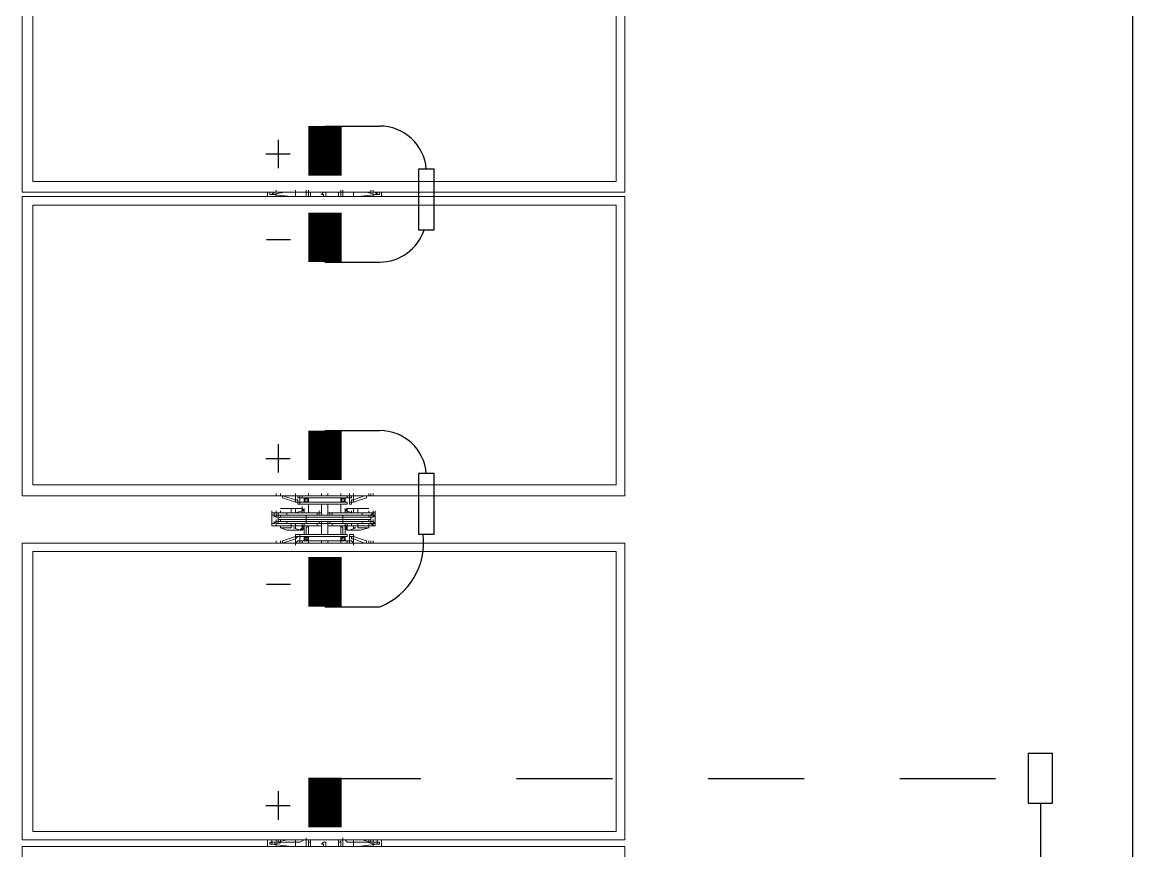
# Model space of a CAD drawing. Header units: feet. Extents: x -5.1 to 70.3, y -33 to 8.
# Drawn here: x 24.056 to 25.215, y -8.623 to -7.758 of the extents above; entities that cross this region are included whole.
import ezdxf
from ezdxf.lldxf.tags import DXFTag

# ---------------------------------------------------------------- set-up
doc = ezdxf.new("R2010")
doc.units = ezdxf.units.FT
doc.header["$MEASUREMENT"] = 0
doc.linetypes.add('HIDDEN', pattern=[0.375, 0.25, -0.125])
for name, color, linetype in [('E-DC HARNESS-NEG', 170, 'DC HARNESS CABLE'), ('E-DC HARNESS-POS', 10, 'DC HARNESS CABLE'), ('E-HARN-COMP', 8, 'Continuous'), ('E-TRNK-CABL-NEG', 170, 'HIDDEN'), ('E-TRUNK-CABLE-POS', 10, 'HIDDEN'), ('PDF5_Geometry', 7, 'Continuous'), ('Polarity-Text', 7, 'Continuous')]:
    doc.layers.add(name, color=color, linetype=linetype)
tags = doc.linetypes.add('DC HARNESS CABLE', pattern='A,0.5,-0.2,["DH",Standard,S=0.1,R=0,X=-0.1,Y=-0.05],-0.2', length=0.9).pattern_tags.tags
tags[6] = DXFTag(74, 10)

msp = doc.modelspace()

# ---------------------------------------------------------------- linework, layer by layer
at = {"layer": 'E-DC HARNESS-NEG', "ltscale": 0.5}
msp.add_lwpolyline([(25.2154, -13.351), (25.2153, -0.3594)], dxfattribs=at)
at = {"layer": 'E-DC HARNESS-POS', "ltscale": 0.5}
msp.add_lwpolyline([(25.119, -8.5733), (25.1186, -13.2659)], dxfattribs=at)
at = {"layer": 'E-HARN-COMP', "const_width": 0.0347}
for points in [[(24.3723, -7.9184), (24.3723, -7.8667)], [(24.3723, -8.0086), (24.3723, -7.9569)], [(24.3723, -8.2361), (24.3723, -8.1844)], [(24.3723, -8.3683), (24.3723, -8.3165)], [(24.3723, -8.5984), (24.3723, -8.5466)], [(24.3723, -8.6865), (24.3723, -8.6347)]]:
    msp.add_lwpolyline(points, dxfattribs=at)
at = {"layer": 'E-HARN-COMP'}
for points in [[(24.4862, -7.9433), (24.4862, -7.9116), (24.4701, -7.9116), (24.4701, -7.9433)], [(24.4701, -7.9433), (24.4701, -7.975), (24.4862, -7.975), (24.4862, -7.9433)], [(24.4862, -8.261), (24.4862, -8.2293), (24.4701, -8.2293), (24.4701, -8.261)], [(24.4701, -8.261), (24.4701, -8.2927), (24.4862, -8.2927), (24.4862, -8.261)]]:
    msp.add_lwpolyline(points, dxfattribs=at)
msp.add_lwpolyline([(25.1315, -8.5215), (25.1064, -8.5215), (25.1064, -8.5733), (25.1315, -8.5733)], close=True, dxfattribs=at)
at = {"layer": 'E-TRNK-CABL-NEG', "ltscale": 0.1}
for points in [[(24.3723, -8.0086), (24.4295, -8.0086, 0.324454), (24.4758, -7.975, 0.324454)], [(24.3723, -8.3683), (24.4295, -8.3683, 0.345358), (24.4747, -8.2922, 0.305811)]]:
    msp.add_lwpolyline(points, format="xyb", dxfattribs=at)
at = {"layer": 'E-TRUNK-CABLE-POS', "ltscale": 0.1}
for points in [[(24.3723, -7.8667), (24.4295, -7.8667, -0.391396), (24.4781, -7.9116, -0.391396)], [(24.3723, -8.1844), (24.4295, -8.1844, -0.391396), (24.4781, -8.2293, -0.391396)]]:
    msp.add_lwpolyline(points, format="xyb", dxfattribs=at)
msp.add_lwpolyline([(24.3723, -8.5474), (25.1064, -8.5474)], dxfattribs=at)
at = {"layer": 'PDF5_Geometry', "lineweight": 5}
for points in [[(24.0564, -7.9358), (24.0564, -7.6236), (24.6852, -7.6236), (24.6852, -7.9358)], [(24.6762, -7.9245), (24.0676, -7.9245), (24.0676, -7.6326), (24.6762, -7.6326)], [(24.3686, -7.938), (24.3708, -7.9358), (24.3731, -7.9358), (24.3731, -7.9402), (24.3708, -7.9402), (24.3708, -7.938)], [(24.6852, -8.2524), (24.6852, -7.9402), (24.0564, -7.9402), (24.0564, -8.2524)], [(24.6762, -8.2412), (24.0676, -8.2412), (24.0676, -7.9492), (24.6762, -7.9492)], [(24.3551, -8.2502), (24.3551, -8.2524)], [(24.3686, -8.2502), (24.3686, -8.2524)], [(24.3686, -8.2502), (24.3686, -8.2524)], [(24.3753, -8.2502), (24.3753, -8.2524)], [(24.3753, -8.2502), (24.3753, -8.2524)], [(24.3888, -8.2502), (24.3888, -8.2524)], [(24.3978, -8.2502), (24.3978, -8.2524), (24.3955, -8.2524), (24.3978, -8.2524), (24.3978, -8.2547), (24.3978, -8.2524)], [(24.3259, -8.2524), (24.3214, -8.2524), (24.3147, -8.2524), (24.3214, -8.2524)], [(24.3484, -8.2524), (24.3955, -8.2524), (24.3955, -8.2547), (24.3978, -8.2547), (24.3955, -8.2547), (24.3955, -8.2524), (24.3484, -8.2524), (24.3461, -8.2524), (24.3461, -8.2547), (24.3439, -8.2547), (24.3439, -8.2524), (24.3416, -8.2524), (24.3416, -8.2569), (24.3416, -8.2591), (24.3281, -8.2547), (24.3416, -8.2591), (24.3416, -8.2569), (24.3416, -8.2524), (24.3439, -8.2524), (24.3439, -8.2547), (24.3461, -8.2547), (24.3461, -8.2524)], [(24.3461, -8.2591), (24.3461, -8.2547), (24.3484, -8.2547), (24.3484, -8.2524), (24.3484, -8.2547), (24.3461, -8.2547), (24.3461, -8.2591), (24.3439, -8.2591), (24.3439, -8.2569), (24.3416, -8.2569), (24.3416, -8.2591), (24.3439, -8.2591), (24.3439, -8.2614), (24.3461, -8.2614), (24.3461, -8.2591), (24.3461, -8.2614), (24.3955, -8.2614), (24.3955, -8.2591), (24.3955, -8.2614), (24.3461, -8.2614)], [(24.3416, -8.2569), (24.3439, -8.2569), (24.3439, -8.2591), (24.3416, -8.2591), (24.3439, -8.2591), (24.3439, -8.2614), (24.3461, -8.2614), (24.3461, -8.2591), (24.3439, -8.2591), (24.3439, -8.2569), (24.3439, -8.2591), (24.3416, -8.2591)], [(24.3506, -8.2659), (24.3506, -8.2681), (24.3484, -8.2659), (24.3484, -8.2636), (24.3484, -8.2659), (24.3506, -8.2681)], [(24.3506, -8.2547), (24.3506, -8.2569)], [(24.3528, -8.2547), (24.3551, -8.2547), (24.3551, -8.2569), (24.3551, -8.2547), (24.3551, -8.2569), (24.3528, -8.2591), (24.3506, -8.2591), (24.3506, -8.2569), (24.3506, -8.2591), (24.3528, -8.2591), (24.3551, -8.2569), (24.3551, -8.2547), (24.3528, -8.2547), (24.3506, -8.2547), (24.3528, -8.2547), (24.3528, -8.2569), (24.3528, -8.2547), (24.3528, -8.2569), (24.3528, -8.2547), (24.3528, -8.2569), (24.3528, -8.2547), (24.3528, -8.2569), (24.3528, -8.2547), (24.3528, -8.2569), (24.3528, -8.2547), (24.3528, -8.2569), (24.3528, -8.2547), (24.3528, -8.2569), (24.3528, -8.2547), (24.3528, -8.2569), (24.3528, -8.2547), (24.3528, -8.2569)], [(24.3506, -8.2569), (24.3528, -8.2591), (24.3551, -8.2569), (24.3528, -8.2547)], [(24.3551, -8.2569), (24.3551, -8.2547), (24.3528, -8.2547), (24.3506, -8.2547), (24.3506, -8.2569), (24.3506, -8.2591), (24.3528, -8.2591), (24.3551, -8.2591)], [(24.3506, -8.2569), (24.3528, -8.2591), (24.3551, -8.2569), (24.3528, -8.2547)], [(24.3551, -8.2569), (24.3551, -8.2547), (24.3528, -8.2547), (24.3506, -8.2547), (24.3506, -8.2569), (24.3506, -8.2591), (24.3528, -8.2591), (24.3551, -8.2591)], [(24.3551, -8.2614), (24.3551, -8.2704)], [(24.3686, -8.2614), (24.3686, -8.2726), (24.3686, -8.2614), (24.3753, -8.2614), (24.3753, -8.2726), (24.3753, -8.2614)], [(24.3888, -8.2569), (24.391, -8.2591), (24.3933, -8.2569), (24.391, -8.2547)], [(24.3933, -8.2569), (24.3933, -8.2547), (24.391, -8.2547), (24.3888, -8.2547), (24.3888, -8.2569), (24.3888, -8.2591), (24.391, -8.2591), (24.3933, -8.2591)], [(24.3888, -8.2569), (24.3888, -8.2547), (24.391, -8.2547), (24.391, -8.2569), (24.391, -8.2547), (24.391, -8.2569), (24.391, -8.2547), (24.391, -8.2569), (24.391, -8.2547), (24.391, -8.2569), (24.391, -8.2547), (24.391, -8.2569), (24.391, -8.2547), (24.391, -8.2569), (24.391, -8.2547), (24.391, -8.2569), (24.391, -8.2547), (24.391, -8.2569), (24.391, -8.2547), (24.391, -8.2569), (24.391, -8.2547), (24.3888, -8.2547), (24.3888, -8.2569), (24.3888, -8.2591), (24.391, -8.2591), (24.3888, -8.2591)], [(24.3888, -8.2569), (24.391, -8.2591), (24.3933, -8.2569), (24.391, -8.2547)], [(24.3933, -8.2569), (24.3933, -8.2547), (24.391, -8.2547), (24.3888, -8.2547), (24.3888, -8.2569), (24.3888, -8.2591), (24.391, -8.2591), (24.3933, -8.2591)], [(24.3888, -8.2704), (24.3888, -8.2614)], [(24.3933, -8.2547), (24.3933, -8.2569), (24.391, -8.2591), (24.3933, -8.2569), (24.3933, -8.2547), (24.391, -8.2547)], [(24.4, -8.2569), (24.4023, -8.2569), (24.4023, -8.2591), (24.4157, -8.2547), (24.4023, -8.2591), (24.4023, -8.2569), (24.4023, -8.2524), (24.4, -8.2524), (24.4, -8.2547), (24.3978, -8.2547), (24.3978, -8.2591), (24.4, -8.2591), (24.4, -8.2569), (24.4023, -8.2569), (24.4023, -8.2524), (24.4, -8.2524), (24.4, -8.2547), (24.3978, -8.2547), (24.3978, -8.2591), (24.4, -8.2591)], [(24.3978, -8.2591), (24.3978, -8.2614), (24.4, -8.2614), (24.4, -8.2591), (24.4023, -8.2591), (24.4, -8.2591), (24.4, -8.2614), (24.3978, -8.2614)], [(24.4202, -8.2524), (24.418, -8.2524)], [(24.4292, -8.2524), (24.4225, -8.2524)], [(24.3169, -8.2749), (24.3169, -8.2704), (24.3169, -8.2681), (24.3169, -8.2704)], [(24.3192, -8.2726), (24.3192, -8.2749), (24.3192, -8.2726), (24.3192, -8.2704), (24.3169, -8.2704), (24.3214, -8.2704), (24.3214, -8.2726), (24.3236, -8.2726), (24.3214, -8.2726), (24.3214, -8.2704), (24.3169, -8.2704), (24.3192, -8.2704)], [(24.3169, -8.2839), (24.3214, -8.2839), (24.3169, -8.2839), (24.3169, -8.2816), (24.3169, -8.2749), (24.3169, -8.2816)], [(24.3214, -8.2704), (24.3214, -8.2726), (24.3214, -8.2749), (24.3236, -8.2749), (24.3236, -8.2726), (24.3236, -8.2704), (24.3236, -8.2726), (24.3236, -8.2749), (24.3214, -8.2749), (24.3214, -8.2726), (24.3214, -8.2749), (24.3214, -8.2726), (24.3214, -8.2749), (24.3214, -8.2726), (24.3214, -8.2704), (24.3326, -8.2704), (24.3326, -8.2726), (24.3326, -8.2704), (24.3641, -8.2704), (24.3641, -8.2726), (24.3641, -8.2704), (24.3663, -8.2704), (24.3663, -8.2681), (24.3663, -8.2704), (24.3686, -8.2704), (24.3663, -8.2704), (24.3641, -8.2704), (24.3686, -8.2704), (24.3686, -8.2681), (24.3686, -8.2704), (24.3686, -8.2681), (24.3686, -8.2704), (24.3641, -8.2704), (24.3326, -8.2704)], [(24.3214, -8.2726), (24.3214, -8.2704)], [(24.3214, -8.2726), (24.3214, -8.2749)], [(24.3528, -8.2749), (24.391, -8.2749), (24.391, -8.2726), (24.3528, -8.2726), (24.391, -8.2726), (24.391, -8.2749), (24.3528, -8.2749), (24.3528, -8.2771), (24.3259, -8.2771), (24.3259, -8.2794), (24.3259, -8.2771), (24.3236, -8.2771), (24.3259, -8.2771), (24.3528, -8.2771)], [(24.3236, -8.2749), (24.3528, -8.2749), (24.3528, -8.2726), (24.3236, -8.2726)], [(24.3236, -8.2749), (24.3236, -8.2771), (24.3236, -8.2749), (24.3236, -8.2726)], [(24.3236, -8.2749), (24.3528, -8.2749), (24.3528, -8.2726), (24.3236, -8.2726)], [(24.3259, -8.2659), (24.3371, -8.2659), (24.3371, -8.2704), (24.3416, -8.2704), (24.3416, -8.2659), (24.3394, -8.2659), (24.3484, -8.2659), (24.3484, -8.2681), (24.3416, -8.2704), (24.3484, -8.2681), (24.3484, -8.2659), (24.3394, -8.2659), (24.3416, -8.2659), (24.3416, -8.2704), (24.3371, -8.2704), (24.3259, -8.2704), (24.3371, -8.2704), (24.3371, -8.2659)], [(24.3259, -8.2659), (24.3484, -8.2659), (24.3461, -8.2659), (24.3484, -8.2659)], [(24.3259, -8.2704), (24.3259, -8.2681)], [(24.3259, -8.2726), (24.3259, -8.2749)], [(24.3326, -8.2704), (24.3326, -8.2726)], [(24.3484, -8.2659), (24.3506, -8.2681), (24.3484, -8.2681), (24.3506, -8.2681), (24.3484, -8.2659), (24.3506, -8.2681), (24.3506, -8.2659), (24.3506, -8.2681), (24.3484, -8.2659), (24.3349, -8.2659)], [(24.3394, -8.2659), (24.3371, -8.2659)], [(24.3506, -8.2704), (24.3528, -8.2704), (24.3506, -8.2704), (24.3506, -8.2681)], [(24.3506, -8.2681), (24.3506, -8.2704)], [(24.3753, -8.2681), (24.3753, -8.2704)], [(24.4247, -8.2681), (24.4247, -8.2704), (24.4225, -8.2704), (24.4225, -8.2726), (24.4225, -8.2704), (24.4112, -8.2704), (24.3798, -8.2704), (24.3753, -8.2704), (24.3798, -8.2704), (24.3753, -8.2704), (24.3753, -8.2681), (24.3753, -8.2704), (24.3753, -8.2681), (24.3753, -8.2704), (24.3753, -8.2681), (24.3753, -8.2704), (24.3798, -8.2704), (24.3798, -8.2726), (24.3798, -8.2704), (24.4112, -8.2704), (24.4112, -8.2726), (24.4112, -8.2704), (24.4225, -8.2704), (24.4202, -8.2726), (24.4225, -8.2726), (24.4225, -8.2749), (24.4202, -8.2749), (24.4202, -8.2726), (24.4225, -8.2726), (24.4247, -8.2726), (24.4247, -8.2704), (24.4247, -8.2726), (24.4225, -8.2726), (24.4225, -8.2749), (24.4225, -8.2726), (24.4225, -8.2749), (24.4225, -8.2726), (24.4225, -8.2749), (24.4225, -8.2726), (24.4225, -8.2749), (24.4247, -8.2726), (24.4247, -8.2704)], [(24.3933, -8.2659), (24.3933, -8.2681), (24.3955, -8.2659), (24.409, -8.2659), (24.3955, -8.2659), (24.3933, -8.2681), (24.3933, -8.2704), (24.3933, -8.2681), (24.3933, -8.2704), (24.391, -8.2704), (24.3933, -8.2704), (24.3933, -8.2681)], [(24.391, -8.2771), (24.418, -8.2771), (24.418, -8.2794), (24.418, -8.2771), (24.391, -8.2771), (24.391, -8.2749), (24.4202, -8.2749), (24.4202, -8.2726), (24.391, -8.2726), (24.4202, -8.2726), (24.4202, -8.2749), (24.391, -8.2749)], [(24.418, -8.2659), (24.409, -8.2659), (24.3955, -8.2659), (24.3978, -8.2659), (24.4045, -8.2659), (24.3978, -8.2659), (24.3955, -8.2659), (24.3955, -8.2681), (24.3933, -8.2681), (24.3955, -8.2659), (24.3933, -8.2681), (24.3955, -8.2681), (24.3955, -8.2659), (24.3978, -8.2659), (24.3955, -8.2659), (24.409, -8.2659)], [(24.3933, -8.2659), (24.3933, -8.2681), (24.3955, -8.2659), (24.3933, -8.2681)], [(24.4, -8.2704), (24.3955, -8.2681), (24.4, -8.2704), (24.4023, -8.2704), (24.4023, -8.2659), (24.4045, -8.2659), (24.4067, -8.2659), (24.4045, -8.2659), (24.4023, -8.2659), (24.4023, -8.2704)], [(24.4067, -8.2704), (24.4023, -8.2704)], [(24.418, -8.2681), (24.418, -8.2704), (24.4067, -8.2704), (24.4067, -8.2659), (24.418, -8.2659), (24.4067, -8.2659), (24.4067, -8.2704), (24.418, -8.2704), (24.418, -8.2681), (24.418, -8.2704)], [(24.4112, -8.2704), (24.4112, -8.2726)], [(24.418, -8.2726), (24.418, -8.2749)], [(24.4225, -8.2704), (24.4225, -8.2726)], [(24.3214, -8.2771), (24.3214, -8.2794)], [(24.3214, -8.2794), (24.3236, -8.2794), (24.3236, -8.2771), (24.3236, -8.2794), (24.3236, -8.2816), (24.3214, -8.2816), (24.3214, -8.2839), (24.3214, -8.2816), (24.3214, -8.2839), (24.3326, -8.2839), (24.3641, -8.2839), (24.3641, -8.2816), (24.3641, -8.2839), (24.3326, -8.2839), (24.3214, -8.2839), (24.3214, -8.2816), (24.3214, -8.2839), (24.3214, -8.2816)], [(24.3236, -8.2771), (24.3236, -8.2794), (24.3214, -8.2794), (24.3214, -8.2816), (24.3214, -8.2794), (24.3214, -8.2816), (24.3236, -8.2816), (24.3236, -8.2794)], [(24.3214, -8.2794), (24.3214, -8.2816)], [(24.3371, -8.2839), (24.3371, -8.2861), (24.3259, -8.2861), (24.3259, -8.2839), (24.3259, -8.2861), (24.3326, -8.2883), (24.3484, -8.2883), (24.3461, -8.2883), (24.3484, -8.2883), (24.3326, -8.2883), (24.3259, -8.2861), (24.3371, -8.2861)], [(24.3326, -8.2794), (24.3326, -8.2816)], [(24.3326, -8.2794), (24.3326, -8.2816)], [(24.3484, -8.2883), (24.3349, -8.2883), (24.3484, -8.2883), (24.3506, -8.2861), (24.3506, -8.2839), (24.3506, -8.2861)], [(24.3416, -8.2839), (24.3484, -8.2839), (24.3484, -8.2861), (24.3461, -8.2883), (24.3484, -8.2861), (24.3484, -8.2839), (24.3506, -8.2839), (24.3506, -8.2928), (24.3506, -8.2839), (24.3484, -8.2839), (24.3416, -8.2839), (24.3416, -8.2861), (24.3394, -8.2861), (24.3461, -8.2883), (24.3394, -8.2861), (24.3416, -8.2861)], [(24.3484, -8.2861), (24.3506, -8.2839), (24.3506, -8.2861), (24.3484, -8.2883), (24.3484, -8.2861), (24.3506, -8.2839), (24.3506, -8.2816), (24.3506, -8.2839), (24.3506, -8.2861), (24.3484, -8.2883)], [(24.3528, -8.2928), (24.3528, -8.2861), (24.3551, -8.2839), (24.3551, -8.2928), (24.3551, -8.2839), (24.3528, -8.2861)], [(24.3686, -8.2839), (24.3641, -8.2839), (24.3663, -8.2839)], [(24.3663, -8.2794), (24.3663, -8.2816)], [(24.3663, -8.2794), (24.3663, -8.2816)], [(24.3753, -8.2928), (24.3753, -8.2816), (24.3753, -8.2839), (24.3753, -8.2816), (24.3753, -8.2839), (24.3753, -8.2816), (24.3753, -8.2839), (24.3753, -8.2816), (24.3753, -8.2794), (24.3753, -8.2816), (24.3753, -8.2928), (24.3753, -8.2906), (24.3753, -8.2928), (24.3686, -8.2928), (24.3686, -8.2816), (24.3686, -8.2839), (24.3686, -8.2816), (24.3686, -8.2928), (24.3686, -8.2906), (24.3686, -8.2928)], [(24.3686, -8.2816), (24.3686, -8.2839)], [(24.3753, -8.2794), (24.3753, -8.2816)], [(24.4112, -8.2839), (24.3798, -8.2839), (24.3753, -8.2839), (24.3798, -8.2839), (24.3753, -8.2839), (24.3798, -8.2839), (24.3798, -8.2816), (24.3798, -8.2839), (24.4112, -8.2839), (24.4225, -8.2839), (24.4225, -8.2816), (24.4202, -8.2816), (24.4225, -8.2816), (24.4225, -8.2839)], [(24.391, -8.2861), (24.391, -8.2928), (24.391, -8.2861), (24.3888, -8.2839), (24.3888, -8.2928), (24.3888, -8.2839)], [(24.3933, -8.2816), (24.3933, -8.2839), (24.3933, -8.2928), (24.3933, -8.2839)], [(24.3955, -8.2861), (24.3933, -8.2839), (24.3955, -8.2839), (24.3933, -8.2839), (24.3955, -8.2861), (24.3955, -8.2883), (24.3933, -8.2861), (24.3933, -8.2839), (24.3933, -8.2861), (24.3955, -8.2883), (24.3933, -8.2861), (24.3933, -8.2839), (24.3933, -8.2861), (24.3955, -8.2883)], [(24.4045, -8.2861), (24.3978, -8.2883), (24.3955, -8.2883), (24.3955, -8.2839), (24.4, -8.2839), (24.4023, -8.2839), (24.4023, -8.2861)], [(24.4045, -8.2861), (24.3978, -8.2883), (24.3955, -8.2883), (24.3955, -8.2839), (24.4, -8.2839), (24.4023, -8.2839), (24.4023, -8.2861)], [(24.418, -8.2861), (24.409, -8.2883), (24.3955, -8.2883), (24.3978, -8.2883), (24.3955, -8.2883), (24.409, -8.2883)], [(24.4023, -8.2839), (24.4067, -8.2839)], [(24.418, -8.2861), (24.418, -8.2839), (24.4067, -8.2839), (24.4067, -8.2861)], [(24.418, -8.2861), (24.418, -8.2839), (24.4067, -8.2839), (24.4067, -8.2861)], [(24.4112, -8.2794), (24.4112, -8.2816)], [(24.4112, -8.2794), (24.4112, -8.2816)], [(24.418, -8.2816), (24.418, -8.2839)], [(24.4202, -8.2816), (24.4225, -8.2816), (24.4225, -8.2839), (24.4247, -8.2839), (24.4247, -8.2816), (24.4225, -8.2816), (24.4225, -8.2794), (24.4225, -8.2816)], [(24.4202, -8.2816), (24.4225, -8.2839), (24.4247, -8.2839), (24.4247, -8.2816), (24.4225, -8.2816), (24.4225, -8.2794), (24.4225, -8.2816), (24.4225, -8.2839)], [(24.3439, -8.2951), (24.3416, -8.2973), (24.3416, -8.2951), (24.3281, -8.2996), (24.3416, -8.2951), (24.3416, -8.2973), (24.3416, -8.3018), (24.3439, -8.2996), (24.3461, -8.2996), (24.3461, -8.2951), (24.3439, -8.2951), (24.3416, -8.2973), (24.3416, -8.3018), (24.3439, -8.2996), (24.3461, -8.2996), (24.3461, -8.2951)], [(24.3371, -8.2883), (24.3394, -8.2883)], [(24.3416, -8.2951), (24.3416, -8.2928), (24.3416, -8.2951), (24.3439, -8.2951), (24.3416, -8.2951), (24.3416, -8.2928)], [(24.3955, -8.2951), (24.3955, -8.2928), (24.3461, -8.2928), (24.3461, -8.2951), (24.3461, -8.2928), (24.3416, -8.2928), (24.3461, -8.2928), (24.3461, -8.2951), (24.3461, -8.2928), (24.3955, -8.2928)], [(24.4, -8.2951), (24.3978, -8.2951), (24.3978, -8.2996), (24.3955, -8.2996), (24.3955, -8.3018), (24.3484, -8.3018), (24.3484, -8.2996), (24.3461, -8.2996), (24.3484, -8.2996), (24.3484, -8.3018), (24.3955, -8.3018), (24.3955, -8.2996), (24.3978, -8.2996), (24.3978, -8.2951), (24.4, -8.2951), (24.4, -8.2973), (24.4023, -8.2973), (24.4023, -8.3018), (24.4, -8.2996), (24.3978, -8.2996), (24.3978, -8.3018), (24.3978, -8.2996), (24.4, -8.2996), (24.4023, -8.3018), (24.4023, -8.2973), (24.4023, -8.2951), (24.4157, -8.2996), (24.4023, -8.2951), (24.4023, -8.2973), (24.4, -8.2973)], [(24.3551, -8.2951), (24.3551, -8.2973), (24.3528, -8.2996), (24.3506, -8.2996), (24.3506, -8.2973), (24.3506, -8.2996), (24.3528, -8.2996), (24.3551, -8.2973)], [(24.3506, -8.2973), (24.3528, -8.2996), (24.3551, -8.2973), (24.3528, -8.2951)], [(24.3506, -8.2973), (24.3506, -8.2951), (24.3528, -8.2951), (24.3551, -8.2951), (24.3551, -8.2973), (24.3551, -8.2996), (24.3528, -8.2996), (24.3506, -8.2996), (24.3506, -8.2973), (24.3506, -8.2951), (24.3528, -8.2951), (24.3528, -8.2973), (24.3528, -8.2951), (24.3528, -8.2973), (24.3528, -8.2951), (24.3528, -8.2973), (24.3528, -8.2951), (24.3528, -8.2973), (24.3528, -8.2951), (24.3528, -8.2973), (24.3528, -8.2951), (24.3528, -8.2973), (24.3528, -8.2951), (24.3528, -8.2973), (24.3528, -8.2951), (24.3528, -8.2973), (24.3528, -8.2951), (24.3506, -8.2951), (24.3506, -8.2973), (24.3506, -8.2996), (24.3528, -8.2996), (24.3551, -8.2996), (24.3551, -8.2973), (24.3551, -8.2951), (24.3528, -8.2951), (24.3506, -8.2951)], [(24.3506, -8.2973), (24.3528, -8.2996), (24.3551, -8.2973), (24.3528, -8.2951)], [(24.3528, -8.2973), (24.3528, -8.2996), (24.3528, -8.2973), (24.3528, -8.2951), (24.3551, -8.2951), (24.3528, -8.2951)], [(24.3888, -8.2951), (24.391, -8.2951), (24.391, -8.2973), (24.391, -8.2951), (24.3888, -8.2951), (24.3888, -8.2973)], [(24.3888, -8.2973), (24.391, -8.2996), (24.3933, -8.2973), (24.391, -8.2951)], [(24.3888, -8.2973), (24.3888, -8.2996), (24.391, -8.2996), (24.3933, -8.2996), (24.3933, -8.2973), (24.3933, -8.2951), (24.391, -8.2951), (24.3888, -8.2951)], [(24.3888, -8.2973), (24.391, -8.2996), (24.3933, -8.2973), (24.391, -8.2951)], [(24.3888, -8.2973), (24.3888, -8.2996), (24.391, -8.2996), (24.3933, -8.2996), (24.3933, -8.2973), (24.3933, -8.2951), (24.391, -8.2951), (24.3888, -8.2951)], [(24.3933, -8.2973), (24.3933, -8.2951), (24.391, -8.2951), (24.391, -8.2973), (24.391, -8.2951), (24.391, -8.2973), (24.391, -8.2951), (24.391, -8.2973), (24.391, -8.2951), (24.391, -8.2973), (24.391, -8.2951), (24.391, -8.2973), (24.391, -8.2951), (24.391, -8.2973), (24.391, -8.2951), (24.391, -8.2973), (24.391, -8.2951), (24.391, -8.2973), (24.391, -8.2951), (24.3933, -8.2951)], [(24.3955, -8.2883), (24.409, -8.2883)], [(24.3978, -8.2951), (24.3978, -8.2928), (24.4023, -8.2928), (24.4023, -8.2951), (24.4023, -8.2928), (24.4023, -8.2951), (24.4, -8.2951), (24.4023, -8.2951), (24.4023, -8.2928), (24.3978, -8.2928)], [(24.4045, -8.2883), (24.4067, -8.2883)], [(24.6852, -8.6117), (24.0564, -8.6117), (24.0564, -8.3018), (24.6852, -8.3018)], [(24.3214, -8.3018), (24.3259, -8.3018), (24.3214, -8.3018), (24.3147, -8.3018)], [(24.3461, -8.3018), (24.3484, -8.3018)], [(24.3551, -8.2996), (24.3551, -8.3018)], [(24.3686, -8.2996), (24.3686, -8.3018)], [(24.3686, -8.2996), (24.3686, -8.3018)], [(24.3753, -8.2996), (24.3753, -8.3018)], [(24.3753, -8.2996), (24.3753, -8.3018)], [(24.3888, -8.2996), (24.3888, -8.3018)], [(24.3955, -8.3018), (24.3978, -8.3018)], [(24.418, -8.3018), (24.4202, -8.3018)], [(24.4292, -8.3018), (24.4225, -8.3018)], [(24.0676, -8.3108), (24.0676, -8.6028), (24.6762, -8.6028), (24.6762, -8.3108)], [(24.0564, -8.9284), (24.0564, -8.6185), (24.6852, -8.6185), (24.6852, -8.9284)], [(24.3686, -8.6162), (24.3708, -8.614), (24.3731, -8.614), (24.3731, -8.6185), (24.3708, -8.6185), (24.3708, -8.6162)]]:
    msp.add_lwpolyline(points, close=True, dxfattribs=at)
for points in [[(24.3124, -7.9402), (24.3124, -7.9358)], [(24.3214, -7.938), (24.3169, -7.938), (24.3147, -7.938), (24.3169, -7.938), (24.3192, -7.9358), (24.3214, -7.9358), (24.3236, -7.9358)], [(24.3147, -7.938), (24.3147, -7.9358)], [(24.3416, -7.9335), (24.3416, -7.9358), (24.3304, -7.9358), (24.3169, -7.938)], [(24.3528, -7.9335), (24.3528, -7.9358), (24.3416, -7.9358)], [(24.3528, -7.9402), (24.3528, -7.9358)], [(24.3551, -7.9402), (24.3551, -7.9358), (24.3551, -7.9335)], [(24.3551, -7.9358), (24.3573, -7.9358), (24.3573, -7.9402)], [(24.3865, -7.9402), (24.3865, -7.9358), (24.3888, -7.9358)], [(24.3888, -7.9402), (24.3888, -7.9358), (24.3888, -7.9335)], [(24.391, -7.9335), (24.391, -7.9358), (24.4023, -7.9358), (24.4157, -7.9358), (24.4247, -7.938), (24.427, -7.938), (24.427, -7.9358)], [(24.391, -7.9358), (24.391, -7.9402)], [(24.4202, -7.9358), (24.4225, -7.9358), (24.4247, -7.9358), (24.427, -7.938), (24.4292, -7.938), (24.4292, -7.9358)], [(24.4225, -7.938), (24.427, -7.938), (24.4292, -7.938)], [(24.4314, -7.9402), (24.4314, -7.9358)], [(24.6762, -8.2412), (24.0676, -8.2412)], [(24.6852, -8.2524), (24.0564, -8.2524)], [(24.3259, -8.2524), (24.3259, -8.2524)], [(24.3259, -8.2524), (24.3259, -8.2524)], [(24.3461, -8.2591), (24.3461, -8.2591)], [(24.3461, -8.2591), (24.3461, -8.2591)], [(24.3461, -8.2614), (24.3461, -8.2614)], [(24.3461, -8.2614), (24.3461, -8.2614)], [(24.3955, -8.2591), (24.3955, -8.2591)], [(24.3955, -8.2591), (24.3955, -8.2591)], [(24.3955, -8.2614), (24.3955, -8.2614)], [(24.3955, -8.2614), (24.3955, -8.2614)], [(24.4023, -8.2591), (24.4, -8.2591), (24.4, -8.2569)], [(24.4023, -8.2591), (24.4, -8.2591), (24.4, -8.2569)], [(24.4023, -8.2591), (24.4023, -8.2569)], [(24.4023, -8.2591), (24.4023, -8.2569)], [(24.418, -8.2524), (24.418, -8.2524)], [(24.418, -8.2524), (24.418, -8.2524)], [(24.4225, -8.2524), (24.4225, -8.2524)], [(24.4225, -8.2524), (24.4225, -8.2524)], [(24.3192, -8.2726), (24.3192, -8.2704)], [(24.3192, -8.2726), (24.3192, -8.2704)], [(24.3192, -8.2726), (24.3192, -8.2704)], [(24.3192, -8.2726), (24.3192, -8.2704)], [(24.3214, -8.2749), (24.3192, -8.2726)], [(24.3214, -8.2749), (24.3192, -8.2726)], [(24.3214, -8.2704), (24.3214, -8.2681)], [(24.3214, -8.2704), (24.3214, -8.2681)], [(24.3214, -8.2726), (24.3214, -8.2704)], [(24.3214, -8.2704), (24.3214, -8.2726)], [(24.4247, -8.2704), (24.4247, -8.2726), (24.4247, -8.2794), (24.4247, -8.2771), (24.4247, -8.2794), (24.4247, -8.2816), (24.4247, -8.2794), (24.4247, -8.2816), (24.4225, -8.2794), (24.4202, -8.2794), (24.4202, -8.2816), (24.391, -8.2816), (24.4202, -8.2816), (24.4202, -8.2794), (24.4225, -8.2794), (24.4225, -8.2771), (24.4225, -8.2794), (24.4225, -8.2771), (24.4225, -8.2794), (24.4225, -8.2771), (24.4225, -8.2794), (24.4225, -8.2771), (24.4225, -8.2794), (24.4247, -8.2816), (24.4247, -8.2794), (24.4247, -8.2816), (24.4247, -8.2794), (24.4247, -8.2726), (24.4247, -8.2704), (24.4225, -8.2704), (24.4225, -8.2726), (24.4202, -8.2726), (24.4202, -8.2749), (24.4202, -8.2771), (24.4202, -8.2794), (24.391, -8.2794), (24.391, -8.2771), (24.3528, -8.2771), (24.3528, -8.2794), (24.3236, -8.2794), (24.3236, -8.2816), (24.3528, -8.2816), (24.3528, -8.2794), (24.391, -8.2794), (24.391, -8.2816), (24.3528, -8.2816)], [(24.3349, -8.2659), (24.3349, -8.2659)], [(24.3349, -8.2659), (24.3349, -8.2659)], [(24.3686, -8.2704), (24.3686, -8.2681)], [(24.3686, -8.2704), (24.3686, -8.2681)], [(24.3753, -8.2704), (24.3753, -8.2681)], [(24.3753, -8.2704), (24.3753, -8.2681)], [(24.409, -8.2659), (24.409, -8.2659)], [(24.409, -8.2659), (24.409, -8.2659)], [(24.418, -8.2681), (24.418, -8.2681)], [(24.418, -8.2681), (24.418, -8.2681)], [(24.4225, -8.2704), (24.4225, -8.2726), (24.4202, -8.2726)], [(24.4225, -8.2704), (24.4202, -8.2726)], [(24.4202, -8.2749), (24.4202, -8.2726)], [(24.4202, -8.2749), (24.4202, -8.2726)], [(24.4202, -8.2749), (24.4225, -8.2749)], [(24.4202, -8.2771), (24.4202, -8.2749)], [(24.4225, -8.2704), (24.4225, -8.2681)], [(24.4225, -8.2704), (24.4225, -8.2681)], [(24.4225, -8.2726), (24.4225, -8.2726)], [(24.4247, -8.2726), (24.4225, -8.2749)], [(24.4225, -8.2726), (24.4225, -8.2726)], [(24.4247, -8.2704), (24.4247, -8.2726)], [(24.3169, -8.2816), (24.3169, -8.2794)], [(24.3169, -8.2816), (24.3169, -8.2794)], [(24.3169, -8.2816), (24.3192, -8.2816)], [(24.3169, -8.2816), (24.3192, -8.2816)], [(24.3192, -8.2816), (24.3214, -8.2794)], [(24.3192, -8.2816), (24.3192, -8.2794)], [(24.3192, -8.2816), (24.3192, -8.2794)], [(24.3192, -8.2816), (24.3214, -8.2794)], [(24.3192, -8.2816), (24.3192, -8.2794)], [(24.3192, -8.2816), (24.3192, -8.2794)], [(24.3214, -8.2794), (24.3214, -8.2771)], [(24.3214, -8.2794), (24.3214, -8.2771)], [(24.3214, -8.2794), (24.3214, -8.2771)], [(24.3214, -8.2794), (24.3214, -8.2771)], [(24.3214, -8.2816), (24.3214, -8.2816)], [(24.3214, -8.2816), (24.3214, -8.2816)], [(24.4202, -8.2771), (24.4202, -8.2794), (24.4202, -8.2771), (24.418, -8.2771), (24.4202, -8.2771), (24.4202, -8.2794), (24.391, -8.2794), (24.391, -8.2771), (24.3528, -8.2771), (24.3528, -8.2794), (24.3236, -8.2794), (24.3236, -8.2816), (24.3528, -8.2816), (24.3528, -8.2794), (24.391, -8.2794), (24.391, -8.2816), (24.3528, -8.2816)], [(24.3259, -8.2839), (24.3371, -8.2839)], [(24.3259, -8.2839), (24.3371, -8.2839)], [(24.3416, -8.2839), (24.3371, -8.2839)], [(24.3416, -8.2839), (24.3371, -8.2839)], [(24.3686, -8.2839), (24.3641, -8.2839)], [(24.3641, -8.2839), (24.3663, -8.2839)], [(24.3663, -8.2839), (24.3686, -8.2839)], [(24.3686, -8.2839), (24.3686, -8.2816)], [(24.3686, -8.2839), (24.3686, -8.2816)], [(24.418, -8.2861), (24.418, -8.2861)], [(24.418, -8.2861), (24.418, -8.2861)], [(24.3349, -8.2883), (24.3349, -8.2883)], [(24.3349, -8.2883), (24.3349, -8.2883)], [(24.3461, -8.2928), (24.3461, -8.2928)], [(24.3461, -8.2928), (24.3461, -8.2928)], [(24.391, -8.2996), (24.3888, -8.2996), (24.3888, -8.2973)], [(24.391, -8.2996), (24.3888, -8.2996), (24.3888, -8.2973)], [(24.3933, -8.2973), (24.391, -8.2996)], [(24.3933, -8.2973), (24.391, -8.2996)], [(24.3955, -8.2928), (24.3955, -8.2928)], [(24.3955, -8.2928), (24.3955, -8.2928)], [(24.3955, -8.2951), (24.3955, -8.2951)], [(24.3955, -8.2951), (24.3955, -8.2951)], [(24.409, -8.2883), (24.409, -8.2883)], [(24.409, -8.2883), (24.409, -8.2883)], [(24.0564, -8.3018), (24.6852, -8.3018)], [(24.3259, -8.3018), (24.3259, -8.3018)], [(24.3259, -8.3018), (24.3259, -8.3018)], [(24.3461, -8.3018), (24.3461, -8.2996), (24.3461, -8.3018)], [(24.3461, -8.3018), (24.3461, -8.2996), (24.3461, -8.3018)], [(24.418, -8.3018), (24.418, -8.3018)], [(24.418, -8.3018), (24.418, -8.3018)], [(24.4225, -8.3018), (24.4225, -8.3018)], [(24.4225, -8.3018), (24.4225, -8.3018)], [(24.0676, -8.3108), (24.6762, -8.3108)], [(24.3528, -8.6095), (24.3528, -8.6117), (24.3506, -8.6117), (24.3461, -8.614), (24.3416, -8.614)], [(24.4023, -8.614), (24.3955, -8.614), (24.3933, -8.6117), (24.391, -8.6117), (24.391, -8.6095)], [(24.3124, -8.6185), (24.3124, -8.6117)], [(24.3214, -8.6162), (24.3169, -8.6162), (24.3147, -8.6162), (24.3169, -8.6162), (24.3169, -8.614), (24.3192, -8.614), (24.3214, -8.614), (24.3236, -8.614)], [(24.3416, -8.6117), (24.3416, -8.614), (24.3304, -8.614), (24.3169, -8.6162)], [(24.3528, -8.6185), (24.3528, -8.6117), (24.3528, -8.614)], [(24.3551, -8.6185), (24.3551, -8.614), (24.3551, -8.6117)], [(24.3573, -8.614), (24.3551, -8.614)], [(24.3573, -8.6185), (24.3573, -8.614), (24.3573, -8.6117)], [(24.3865, -8.6185), (24.3865, -8.614), (24.3865, -8.6117)], [(24.3888, -8.614), (24.3865, -8.614)], [(24.3888, -8.6117), (24.3888, -8.614), (24.3888, -8.6185)], [(24.391, -8.6185), (24.391, -8.614), (24.391, -8.6117)], [(24.4023, -8.6117), (24.4023, -8.614), (24.4157, -8.614), (24.4247, -8.6162), (24.427, -8.6162), (24.427, -8.614)], [(24.4202, -8.614), (24.4225, -8.614), (24.427, -8.614), (24.427, -8.6162), (24.4292, -8.6162), (24.4292, -8.614)], [(24.4225, -8.6162), (24.427, -8.6162), (24.4292, -8.6162)], [(24.4314, -8.6185), (24.4314, -8.6117)]]:
    msp.add_lwpolyline(points, dxfattribs=at)
at = {"layer": 'PDF5_Geometry', "color": 8, "lineweight": 5, "true_color": 0x808080}
for points in [[(24.3124, -7.9402), (24.3124, -7.9358)], [(24.3169, -7.9358), (24.3147, -7.9358), (24.3147, -7.938)], [(24.3169, -7.938), (24.3169, -7.938)], [(24.3169, -7.938), (24.3371, -7.9402)], [(24.3326, -7.9358), (24.3214, -7.9358), (24.3214, -7.9335)], [(24.3259, -7.9358), (24.3236, -7.9358)], [(24.3416, -7.9402), (24.3416, -7.9358)], [(24.4023, -7.9358), (24.4023, -7.9402)], [(24.4067, -7.9402), (24.427, -7.938)], [(24.4112, -7.9358), (24.4225, -7.9358), (24.4225, -7.9335)], [(24.4202, -7.9335), (24.4202, -7.9358), (24.418, -7.9358)], [(24.4202, -7.9402), (24.4225, -7.9402), (24.4225, -7.938)], [(24.4292, -7.938), (24.4292, -7.9358), (24.427, -7.9358)], [(24.427, -7.938), (24.427, -7.938)], [(24.4314, -7.9402), (24.4314, -7.9358)], [(24.3236, -7.9402), (24.3214, -7.9402)], [(24.3192, -8.2726), (24.3192, -8.2726)], [(24.3192, -8.2726), (24.3192, -8.2726)], [(24.3214, -8.2726), (24.3214, -8.2704)], [(24.3326, -8.2704), (24.3214, -8.2704)], [(24.3214, -8.2726), (24.3214, -8.2704)], [(24.3214, -8.2726), (24.3214, -8.2704)], [(24.3214, -8.2726), (24.3214, -8.2704)], [(24.3326, -8.2704), (24.3214, -8.2704)], [(24.3214, -8.2749), (24.3214, -8.2726)], [(24.3214, -8.2749), (24.3214, -8.2726)], [(24.4247, -8.2726), (24.4247, -8.2726)], [(24.4247, -8.2726), (24.4247, -8.2726)], [(24.3192, -8.2816), (24.3192, -8.2816)], [(24.3192, -8.2816), (24.3192, -8.2816)], [(24.3214, -8.2794), (24.3214, -8.2771)], [(24.3214, -8.2794), (24.3214, -8.2771)], [(24.3214, -8.2816), (24.3214, -8.2794)], [(24.3214, -8.2816), (24.3214, -8.2794)], [(24.3214, -8.2816), (24.3214, -8.2794)], [(24.3214, -8.2816), (24.3214, -8.2794)], [(24.4247, -8.2816), (24.4247, -8.2816)], [(24.4247, -8.2816), (24.4247, -8.2816)], [(24.3124, -8.6185), (24.3124, -8.6117)], [(24.3169, -8.6117), (24.3169, -8.614), (24.3147, -8.614), (24.3147, -8.6162)], [(24.3169, -8.6162), (24.3169, -8.6162)], [(24.3169, -8.6162), (24.3371, -8.6185)], [(24.3214, -8.6117), (24.3214, -8.614), (24.3236, -8.614), (24.3326, -8.6117)], [(24.3236, -8.6185), (24.3214, -8.6185), (24.3214, -8.6162)], [(24.3236, -8.6117), (24.3236, -8.614), (24.3259, -8.614), (24.3259, -8.6117)], [(24.3416, -8.6185), (24.3416, -8.614)], [(24.4023, -8.614), (24.4023, -8.6185)], [(24.4067, -8.6185), (24.427, -8.6162)], [(24.4225, -8.6117), (24.4225, -8.614), (24.4202, -8.614), (24.4112, -8.6117)], [(24.4202, -8.6117), (24.4202, -8.614), (24.418, -8.614), (24.418, -8.6117)], [(24.4202, -8.6185), (24.4225, -8.6185), (24.4225, -8.6162)], [(24.4292, -8.6162), (24.4292, -8.614), (24.427, -8.614), (24.427, -8.6117)], [(24.427, -8.6162), (24.427, -8.6162)], [(24.4314, -8.6185), (24.4314, -8.6117)]]:
    msp.add_lwpolyline(points, dxfattribs=at)
for points in [[(24.3214, -7.938), (24.3214, -7.9402)], [(24.3214, -8.2502), (24.3214, -8.2524)], [(24.3259, -8.2502), (24.3259, -8.2524)], [(24.3416, -8.2502), (24.3416, -8.2524), (24.3394, -8.2524), (24.3416, -8.2524)], [(24.4023, -8.2524), (24.4, -8.2524), (24.4023, -8.2524), (24.4023, -8.2502)], [(24.418, -8.2502), (24.418, -8.2524)], [(24.4202, -8.2502), (24.4202, -8.2524)], [(24.4225, -8.2502), (24.4225, -8.2524)], [(24.3281, -8.2524), (24.3281, -8.2547), (24.3281, -8.2524), (24.3416, -8.2569)], [(24.3461, -8.2591), (24.3506, -8.2591)], [(24.3506, -8.2547), (24.3484, -8.2547)], [(24.3888, -8.2547), (24.3551, -8.2547)], [(24.3551, -8.2591), (24.3888, -8.2591)], [(24.3955, -8.2547), (24.3933, -8.2547)], [(24.3933, -8.2591), (24.3955, -8.2591)], [(24.4023, -8.2569), (24.4135, -8.2524)], [(24.4157, -8.2524), (24.4157, -8.2547)], [(24.3192, -8.2726), (24.3169, -8.2726)], [(24.3214, -8.2704), (24.3214, -8.2726)], [(24.3214, -8.2726), (24.3214, -8.2749)], [(24.3641, -8.2726), (24.3326, -8.2726), (24.3641, -8.2726), (24.3686, -8.2726)], [(24.3371, -8.2681), (24.3371, -8.2704)], [(24.3416, -8.2681), (24.3416, -8.2704)], [(24.3484, -8.2704), (24.3484, -8.2681)], [(24.3663, -8.2704), (24.3663, -8.2726)], [(24.3663, -8.2704), (24.3663, -8.2726)], [(24.3686, -8.2681), (24.3686, -8.2704)], [(24.3753, -8.2681), (24.3753, -8.2704)], [(24.3753, -8.2726), (24.3798, -8.2726), (24.4112, -8.2726), (24.3798, -8.2726)], [(24.3775, -8.2704), (24.3775, -8.2726)], [(24.3775, -8.2704), (24.3775, -8.2726)], [(24.3955, -8.2681), (24.3955, -8.2704)], [(24.4, -8.2681), (24.4, -8.2704)], [(24.4067, -8.2681), (24.4067, -8.2704)], [(24.4112, -8.2704), (24.4225, -8.2704), (24.4225, -8.2726), (24.4225, -8.2704), (24.4225, -8.2726), (24.4225, -8.2749), (24.4225, -8.2726), (24.4225, -8.2704), (24.4225, -8.2726), (24.4225, -8.2704)], [(24.4202, -8.2726), (24.4202, -8.2749)], [(24.4247, -8.2704), (24.4247, -8.2726)], [(24.3169, -8.2816), (24.3192, -8.2816)], [(24.3214, -8.2771), (24.3214, -8.2794)], [(24.3214, -8.2794), (24.3214, -8.2816)], [(24.3326, -8.2839), (24.3214, -8.2839)], [(24.3686, -8.2794), (24.3686, -8.2816), (24.3641, -8.2816), (24.3326, -8.2816), (24.3641, -8.2816), (24.3686, -8.2816)], [(24.3371, -8.2816), (24.3371, -8.2839)], [(24.3416, -8.2816), (24.3416, -8.2839)], [(24.3484, -8.2816), (24.3484, -8.2839)], [(24.3663, -8.2794), (24.3663, -8.2816)], [(24.3663, -8.2794), (24.3663, -8.2816)], [(24.3753, -8.2794), (24.3753, -8.2816), (24.4112, -8.2816), (24.3753, -8.2816)], [(24.3775, -8.2794), (24.3775, -8.2816)], [(24.3775, -8.2794), (24.3775, -8.2816)], [(24.3955, -8.2816), (24.3955, -8.2839)], [(24.4, -8.2816), (24.4, -8.2839)], [(24.4067, -8.2816), (24.4067, -8.2839)], [(24.4225, -8.2839), (24.4112, -8.2839)], [(24.4202, -8.2771), (24.4202, -8.2794)], [(24.4225, -8.2794), (24.4225, -8.2816), (24.4225, -8.2794), (24.4225, -8.2816), (24.4225, -8.2794), (24.4225, -8.2771)], [(24.4225, -8.2794), (24.4225, -8.2816)], [(24.4247, -8.2794), (24.4247, -8.2816)], [(24.3416, -8.2973), (24.3281, -8.3018), (24.3281, -8.2996), (24.3281, -8.3018)], [(24.3506, -8.2951), (24.3461, -8.2951)], [(24.3888, -8.2951), (24.3551, -8.2951)], [(24.3955, -8.2951), (24.3933, -8.2951)], [(24.4135, -8.3018), (24.4023, -8.2973)], [(24.3214, -8.2996), (24.3214, -8.3018)], [(24.3259, -8.2996), (24.3259, -8.3018)], [(24.3416, -8.3018), (24.3416, -8.3041), (24.3416, -8.3018), (24.3394, -8.3018)], [(24.3484, -8.2996), (24.3506, -8.2996)], [(24.3551, -8.2996), (24.3888, -8.2996)], [(24.3933, -8.2996), (24.3955, -8.2996)], [(24.4023, -8.3041), (24.4023, -8.3018), (24.4, -8.3018), (24.4023, -8.3018)], [(24.4157, -8.3018), (24.4157, -8.2996)], [(24.418, -8.2996), (24.418, -8.3018)], [(24.4202, -8.2996), (24.4202, -8.3018)], [(24.4225, -8.2996), (24.4225, -8.3018)]]:
    msp.add_lwpolyline(points, close=True, dxfattribs=at)
at = {"layer": 'Polarity-Text'}
for p, q in [((24.3234, -7.8809), (24.3234, -7.9106)), ((24.3108, -7.8958), (24.3359, -7.8958)), ((24.3113, -7.985), (24.3364, -7.985)), ((24.3234, -8.1986), (24.3234, -8.2283)), ((24.3108, -8.2135), (24.3359, -8.2135)), ((24.3113, -8.3447), (24.3364, -8.3447)), ((24.3234, -8.5609), (24.3234, -8.5906)), ((24.3108, -8.5757), (24.3359, -8.5757))]:
    msp.add_line(p, q, dxfattribs=at)

doc.saveas('drawing.dxf')
